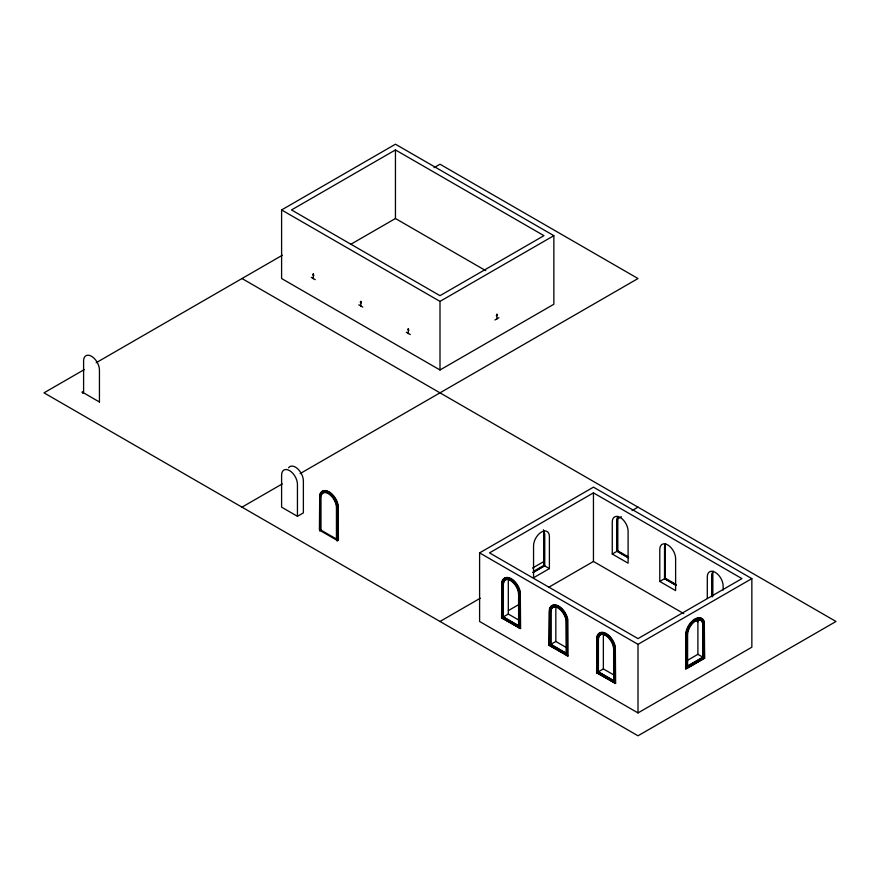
<?xml version="1.0" encoding="UTF-8"?>
<svg xmlns="http://www.w3.org/2000/svg" width="880" height="880" viewBox="0 0 880 880"><rect width="100%" height="100%" fill="white"/><g stroke="black" fill="none" stroke-linecap="round" stroke-linejoin="round"><path stroke-width="1.32" d="M687.005 635.184L687.291 632.478A12.331 7.117 -60 0 1 695.717 620.147A12.331 7.117 -60 0 1 704.143 622.754L704.429 658.108L687.005 668.173L686.895 632.247A12.331 7.117 -60 0 1 694.188 620.664A12.331 7.117 -60 0 1 702.867 620.598M496.331 315.788L496.925 314.259L497.519 315.095M312.686 274.802L313.28 273.955L313.874 275.484M360.206 302.236L360.8 301.389L361.394 302.929M407.726 329.67L408.32 328.834L408.914 330.363M281.6 209.946L395.45 144.21L553.85 235.664L553.85 304.249L440 369.985L281.6 278.531L281.6 209.946L440 301.389L553.85 235.664M395.45 149.93L291.5 209.946L440 295.68L543.95 235.664L395.45 149.93L395.45 218.515L485.738 270.644M84.315 369.567L44 392.843L638 735.79L836 621.478L242 278.531M96.173 362.725L282.315 255.255M434.071 167.64L440 164.219L638 278.531L300.091 473.616M350.559 244.431L395.45 218.515M494.945 319.968L498.905 317.68M242 507.155L282.315 483.89M297.44 516.307L297.44 484.297A11.198 6.468 60 0 0 289.52 470.58A11.198 6.468 60 0 0 281.6 475.156L281.6 507.155L297.44 516.307L303.38 512.875L303.38 480.865A11.198 6.468 60 0 0 297.506 468.644A11.198 6.468 60 0 0 288.596 467.764M320.21 530.596L321.002 530.134L337.238 539.506L336.446 539.968L320.21 530.596L320.21 498.344A11.473 6.622 60 0 1 328.328 493.669A11.473 6.622 60 0 1 336.446 507.716L336.446 539.968M479.6 552.882L593.45 487.157L751.85 578.611L751.85 647.196L638 712.921L479.6 621.478L479.6 552.882L638 644.336L751.85 578.611M593.45 492.866L489.5 552.882L638 638.616L741.95 578.611L593.45 492.866L593.45 561.462L683.738 613.591M440 621.478L480.315 598.202M532.477 568.084L544.335 561.242M617.848 518.793L621.401 516.747M632.071 510.587L638 507.155M533.412 571.428L543.851 565.4L549.395 568.601L549.395 536.591A11.198 6.468 -60 0 0 541.475 532.026A11.198 6.468 -60 0 0 533.555 545.743L533.555 577.753L549.395 568.601M533.126 572.275L544.445 565.741L544.445 533.742A11.198 6.468 -60 0 0 543.389 529.782M533.049 572.561L544.643 565.862L544.643 533.61M508.398 610.566L519.035 604.428M548.559 587.378L593.45 561.462M502.282 581.482A13.178 7.612 60 0 1 511.28 578.71A13.178 7.612 60 0 1 520.278 591.877L520.586 628.452L501.578 617.925L505.659 619.597M519.398 626.395L518.606 626.846L518.606 594.594A11.473 6.622 60 0 0 510.488 580.547A11.473 6.622 60 0 0 502.37 585.222L502.37 617.474L503.162 617.012L518.243 625.724M507.32 579.26A11.198 6.468 60 0 0 503.36 584.892L503.36 616.902L508.31 614.042L518.496 619.927M612.26 554.026L628.1 563.178L628.1 531.168A11.198 6.468 60 0 0 620.18 517.451A11.198 6.468 60 0 0 612.26 522.016L612.26 554.026L617.804 550.825L628.243 556.853M519.2 627.88L518.914 592.174A12.331 7.117 60 0 0 510.488 579.854A12.331 7.117 60 0 0 502.062 582.45L501.776 617.815L519.2 627.88L519.31 591.954A12.331 7.117 60 0 0 510.884 579.623A12.331 7.117 60 0 0 502.458 582.23M549.802 608.916A13.178 7.612 60 0 1 558.8 606.144A13.178 7.612 60 0 1 567.798 619.311L567.71 656.106L549.098 645.37L549.692 645.018L567.116 655.083L566.83 619.388A12.331 7.117 60 0 0 558.404 607.057A12.331 7.117 60 0 0 549.978 609.664M566.918 653.829L566.126 654.28L566.126 622.028A11.473 6.622 60 0 0 558.008 607.981A11.473 6.622 60 0 0 549.89 612.656L549.89 644.908L550.682 644.446L565.763 653.158M554.84 606.694A11.198 6.468 60 0 0 550.88 612.326L550.88 644.336L555.83 641.476L566.016 647.361M659.78 581.46L675.62 590.612L675.62 558.602A11.198 6.468 60 0 0 667.7 544.885A11.198 6.468 60 0 0 659.78 549.461L659.78 581.46L665.324 578.259L675.763 584.287M566.72 655.314L566.434 619.619A12.331 7.117 60 0 0 558.008 607.288A12.331 7.117 60 0 0 549.582 609.895L549.296 645.249L567.116 655.083M597.322 636.35A13.178 7.612 60 0 1 606.32 633.578A13.178 7.612 60 0 1 615.318 646.745L615.626 683.32L596.618 672.804L597.212 672.463L607.662 678.491M614.438 681.263L613.646 681.714L613.646 649.462A11.473 6.622 60 0 0 605.528 635.426A11.473 6.622 60 0 0 597.41 640.09L597.41 672.342L598.202 671.891L613.283 680.592M606.32 635.195A11.198 6.468 60 0 0 598.4 639.76L598.4 671.77L603.35 668.91L613.536 674.795M614.24 682.748L613.954 647.053A12.331 7.117 60 0 0 605.528 634.722A12.331 7.117 60 0 0 597.102 637.329L596.816 672.683L614.24 682.748L614.35 646.822A12.331 7.117 60 0 0 605.924 634.502A12.331 7.117 60 0 0 597.498 637.098M686.576 660.869L697.895 654.335L702.845 657.195L702.845 625.185A11.198 6.468 -60 0 0 696.971 619.74M687.005 666.347L702.845 657.195M703.835 657.767L703.043 657.316L686.807 666.688L687.599 667.139L703.835 657.767L703.835 625.515A11.473 6.622 -60 0 0 695.717 620.851A11.473 6.622 -60 0 0 687.599 634.887L687.599 667.139M686.609 667.942L699.391 660.561M701.712 659.219L704.033 657.888L703.747 622.523M703.923 621.775A13.178 7.612 -60 0 0 694.925 619.003A13.178 7.612 -60 0 0 685.927 632.17L685.619 668.745L704.231 657.998M686.015 668.976L704.627 658.229L704.319 622.006A13.178 7.612 -60 0 0 695.321 619.234A13.178 7.612 -60 0 0 686.323 632.401L685.619 668.745M311.3 277.387L315.26 279.675M358.82 304.821L362.78 307.109M406.34 332.255L410.3 334.543M628.529 557.7L617.21 551.166L617.21 519.167A11.198 6.468 60 0 1 617.485 516.956M676.049 585.134L664.73 578.611L664.73 546.601A11.198 6.468 60 0 1 665.005 544.39M628.606 557.986L617.012 551.287L617.012 519.035M676.126 585.42L664.532 578.721L664.532 546.469M695.618 620.444L697.994 621.819M704.033 657.888L704.627 658.229M503.36 616.902L519.2 626.043M550.88 644.336L566.72 653.477M598.4 671.77L614.24 680.922M502.37 617.474L518.606 626.846M549.89 644.908L566.126 654.28M597.41 672.342L613.646 681.714M507.98 620.939L519.596 627.649M609.994 679.833L614.636 682.517M520.586 628.452L501.974 617.705L501.974 583.99M550.66 645.81L568.106 655.886M615.626 683.32L597.014 672.573L597.014 638.858M723.14 590.04L723.14 586.036A11.198 6.468 60 0 0 715.22 572.319A11.198 6.468 60 0 0 707.3 576.895L707.3 598.235M712.844 596.288L712.844 573.452A11.473 6.622 60 0 1 713.119 571.197M712.25 596.706L712.25 574.035A11.198 6.468 60 0 1 712.525 571.824M712.052 573.903L712.052 596.75M703.043 657.316L703.043 625.064A11.473 6.622 -60 0 0 697.026 619.498M697.895 654.335L697.895 622.336A11.198 6.468 -60 0 0 697.62 620.125M687.005 634.337L687.005 668.173M665.324 578.259L665.324 546.007A11.473 6.622 60 0 1 665.599 543.763M638 644.336L638 712.921M617.804 550.825L617.804 518.573A11.473 6.622 60 0 1 618.079 516.329M615.23 683.551L614.922 646.976A13.178 7.612 60 0 0 605.924 633.809A13.178 7.612 60 0 0 596.926 636.581L596.618 672.804M603.35 668.91L603.35 636.911A11.198 6.468 60 0 1 603.625 634.7M598.202 671.891L598.202 639.639A11.473 6.622 60 0 1 600.578 634.392M567.71 656.106L567.402 619.542A13.178 7.612 60 0 0 558.404 606.375A13.178 7.612 60 0 0 549.406 609.147L549.098 645.37M555.83 641.476L555.83 609.466A11.198 6.468 60 0 1 556.105 607.255M550.682 644.446L550.682 612.194A11.473 6.622 60 0 1 553.058 606.958M549.494 611.424L549.494 645.139M543.851 565.4L543.851 533.148A11.473 6.622 -60 0 0 543.576 530.904M520.19 628.672L519.882 592.108A13.178 7.612 60 0 0 510.884 578.93A13.178 7.612 60 0 0 501.886 581.713L501.578 617.925M508.31 614.042L508.31 582.032A11.198 6.468 60 0 1 508.585 579.821M503.162 617.012L503.162 584.76A11.473 6.622 60 0 1 507.221 579.007M496.925 314.259L496.925 319.055M440 301.389L440 369.985M408.32 328.834L408.32 333.63M360.8 301.389L360.8 306.196M338.426 540.221L338.118 504.999A13.178 7.612 60 0 0 329.12 491.832A13.178 7.612 60 0 0 320.122 494.604M338.03 540.452L337.722 505.23A13.178 7.612 60 0 0 328.724 492.052A13.178 7.612 60 0 0 319.726 494.835L319.418 529.705M337.436 540.771L337.15 505.076A12.331 7.117 60 0 0 328.724 492.745A12.331 7.117 60 0 0 320.298 495.352M337.04 541.002L336.754 505.296A12.331 7.117 60 0 0 328.328 492.976A12.331 7.117 60 0 0 319.902 495.572L319.616 530.937M321.002 530.134L321.002 497.882A11.473 6.622 60 0 1 323.378 492.646M319.814 497.112L319.814 529.474M313.28 273.955L313.28 278.762M509.234 579.447A11.198 6.468 60 0 1 511.28 580.316M515.823 584.595A11.198 6.468 60 0 1 516.879 586.234M689.326 626.527A11.198 6.468 -60 0 1 690.965 624.129M692.879 622.116A11.198 6.468 -60 0 1 694.925 620.62M689.183 626.45A11.473 6.622 -60 0 1 690.866 623.986M82.214 392.051L82.61 393.184L83.402 392.733L82.214 392.051M99.44 401.995L83.6 392.843L83.6 360.833A11.198 6.468 60 0 1 91.52 356.268A11.198 6.468 60 0 1 99.44 369.985L99.44 401.995"/></g></svg>
